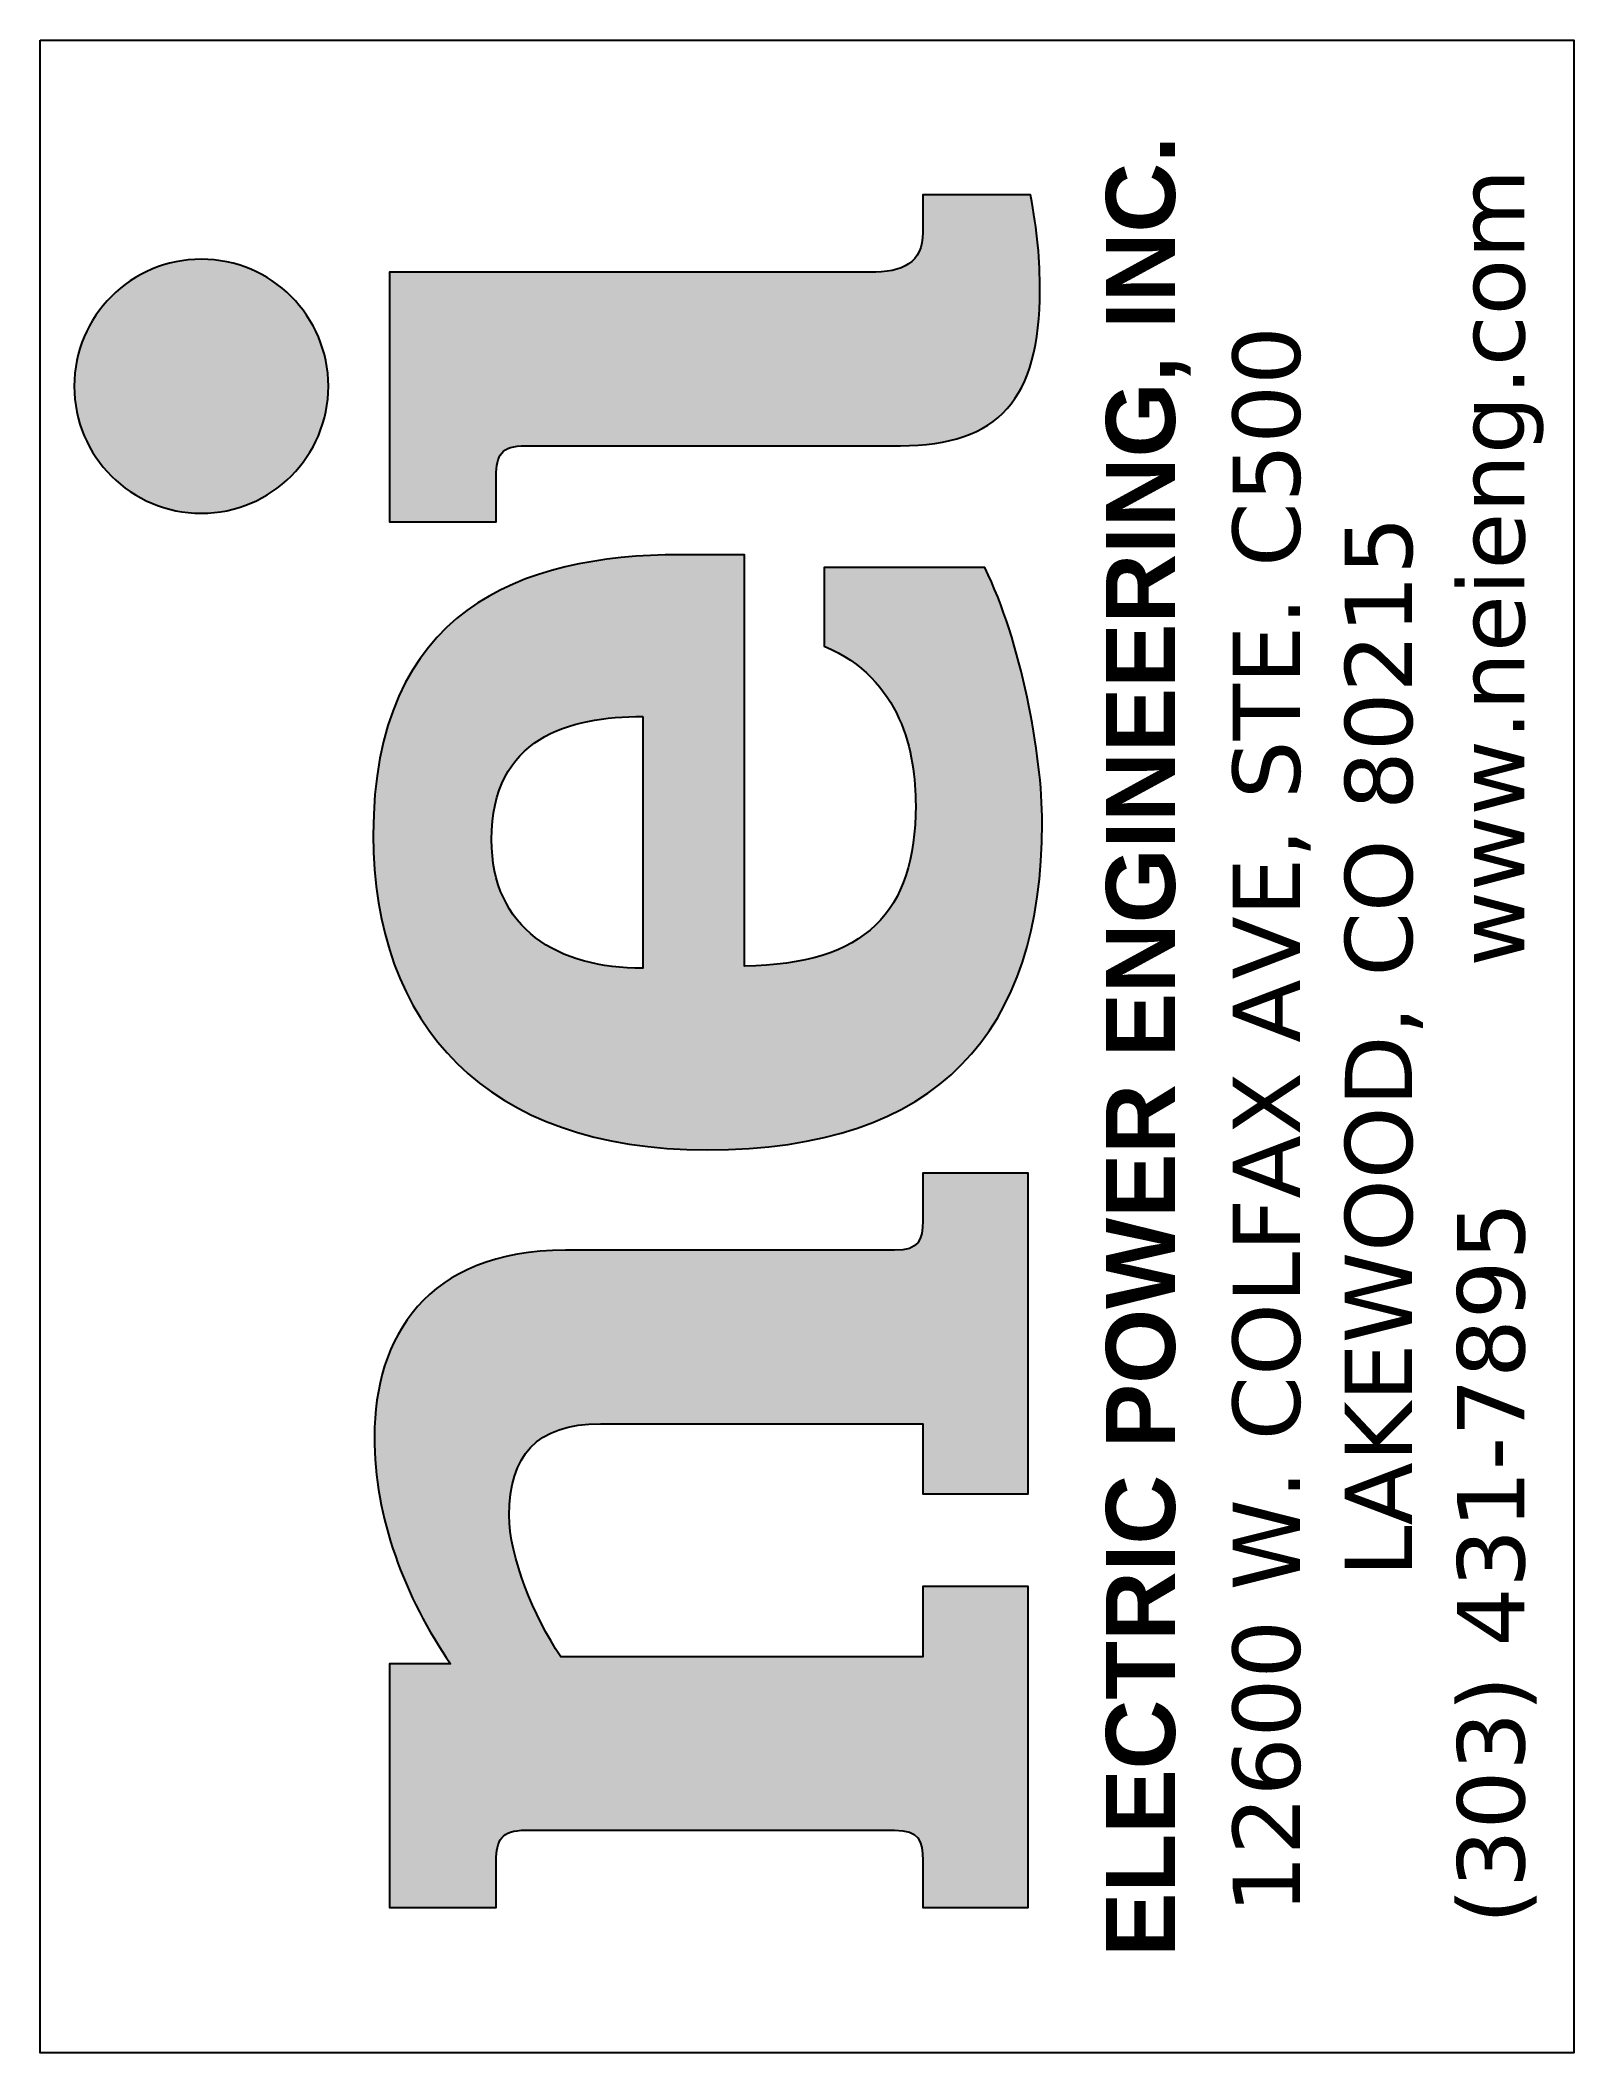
# Model space of a CAD drawing. Header units: feet. Extents: x 32.41 to 34.49, y 7.07 to 9.8.
import ezdxf

# ---------------------------------------------------------------- set-up
doc = ezdxf.new("R2010")
doc.units = ezdxf.units.FT
doc.header["$MEASUREMENT"] = 0
doc.layers.add('G-ANNO-TTBL', color=1, linetype='Continuous')

# ---------------------------------------------------------------- blocks, each defined once
blk = doc.blocks.new('nei-logo new')
at = {"layer": 'G-ANNO-TTBL', "true_color": 0xbd3b4b}
h = blk.add_hatch(color=15, dxfattribs=at)
h.dxf.hatch_style = 2
edge = h.paths.add_edge_path()
edge.add_spline(control_points=[(0.6955, 0.79), (0.6955, 0.8815), (0.7697, 0.9557), (0.8612, 0.9557), (0.9527, 0.9557), (1.0269, 0.8815), (1.0269, 0.79), (1.0269, 0.6985), (0.9527, 0.6243), (0.8612, 0.6243), (0.7697, 0.6243), (0.6955, 0.6985), (0.6955, 0.79)], knot_values=[0, 0, 0, 0, 1, 1, 1, 2, 2, 2, 3, 3, 3, 4, 4, 4, 4], degree=3, periodic=0)
h = blk.add_hatch(color=15, dxfattribs=at)
h.dxf.hatch_style = 2
edge = h.paths.add_edge_path()
edge.add_spline(control_points=[(-0.2658, -0.1142), (-0.2658, -0.1463), (-0.2521, -0.1509), (-0.2276, -0.1509), (-0.2276, -0.1509), (-0.165, -0.1509), (-0.165, -0.1509), (-0.165, -0.1509), (-0.165, -0.2884), (-0.165, -0.2884), (-0.165, -0.2884), (-0.5836, -0.2884), (-0.5836, -0.2884), (-0.5836, -0.2884), (-0.5836, -0.1509), (-0.5836, -0.1509), (-0.5836, -0.1509), (-0.492, -0.1509), (-0.492, -0.1509), (-0.492, -0.1509), (-0.492, 0.2693), (-0.492, 0.2693), (-0.492, 0.3534), (-0.5347, 0.3885), (-0.6112, 0.3885), (-0.6662, 0.3885), (-0.7426, 0.3564), (-0.796, 0.3213), (-0.796, 0.3213), (-0.796, -0.1509), (-0.796, -0.1509), (-0.796, -0.1509), (-0.7043, -0.1509), (-0.7043, -0.1509), (-0.7043, -0.1509), (-0.7043, -0.2884), (-0.7043, -0.2884), (-0.7043, -0.2884), (-1.123, -0.2884), (-1.123, -0.2884), (-1.123, -0.2884), (-1.123, -0.1509), (-1.123, -0.1509), (-1.123, -0.1509), (-1.0619, -0.1509), (-1.0619, -0.1509), (-1.0359, -0.1509), (-1.0222, -0.1463), (-1.0222, -0.1142), (-1.0222, -0.1142), (-1.0222, 0.3671), (-1.0222, 0.3671), (-1.0222, 0.3992), (-1.0359, 0.4053), (-1.0619, 0.4053), (-1.0619, 0.4053), (-1.123, 0.4053), (-1.123, 0.4053), (-1.123, 0.4053), (-1.123, 0.5444), (-1.123, 0.5444), (-1.123, 0.5444), (-0.8052, 0.5444), (-0.8052, 0.5444), (-0.8052, 0.5444), (-0.8052, 0.4649), (-0.8052, 0.4649), (-0.7181, 0.5245), (-0.6157, 0.5642), (-0.5088, 0.5642), (-0.3804, 0.5642), (-0.2658, 0.497), (-0.2658, 0.3152), (-0.2658, 0.3152), (-0.2658, -0.1142), (-0.2658, -0.1142)], knot_values=[0, 0, 0, 0, 1, 1, 1, 2, 2, 2, 3, 3, 3, 4, 4, 4, 5, 5, 5, 6, 6, 6, 7, 7, 7, 8, 8, 8, 9, 9, 9, 10, 10, 10, 11, 11, 11, 12, 12, 12, 13, 13, 13, 14, 14, 14, 15, 15, 15, 16, 16, 16, 17, 17, 17, 18, 18, 18, 19, 19, 19, 20, 20, 20, 21, 21, 21, 22, 22, 22, 23, 23, 23, 24, 24, 24, 25, 25, 25, 25], degree=3, periodic=0)
h = blk.add_hatch(color=15, dxfattribs=at)
h.dxf.hatch_style = 2
edge = h.paths.add_edge_path()
edge.add_spline(control_points=[(-0.1348, 0.1303), (-0.1348, 0.4191), (0.0286, 0.5657), (0.2762, 0.5657), (0.5695, 0.5657), (0.6414, 0.3732), (0.6414, 0.1654), (0.6414, 0.1654), (0.6414, 0.0814), (0.6414, 0.0814), (0.6414, 0.0814), (0.105, 0.0814), (0.105, 0.0814), (0.1066, -0.076), (0.1753, -0.1417), (0.3144, -0.1417), (0.3831, -0.1417), (0.4794, -0.1234), (0.5222, -0.0225), (0.5222, -0.0225), (0.6246, -0.0225), (0.6246, -0.0225), (0.6246, -0.0225), (0.6246, -0.2319), (0.6246, -0.2319), (0.5283, -0.2792), (0.3816, -0.3067), (0.2915, -0.3067), (0.0195, -0.3067), (-0.1348, -0.1723), (-0.1348, 0.1303)], knot_values=[0, 0, 0, 0, 1, 1, 1, 2, 2, 2, 3, 3, 3, 4, 4, 4, 5, 5, 5, 6, 6, 6, 7, 7, 7, 8, 8, 8, 9, 9, 9, 10, 10, 10, 10], degree=3, periodic=0)
edge = h.paths.add_edge_path()
edge.add_spline(control_points=[(0.4305, 0.2143), (0.4305, 0.3106), (0.403, 0.4114), (0.2701, 0.4114), (0.1524, 0.4114), (0.102, 0.3243), (0.102, 0.2143), (0.102, 0.2143), (0.4305, 0.2143), (0.4305, 0.2143)], knot_values=[0, 0, 0, 0, 1, 1, 1, 2, 2, 2, 3, 3, 3, 3], degree=3, periodic=0)
h = blk.add_hatch(color=15, dxfattribs=at)
h.dxf.hatch_style = 2
edge = h.paths.add_edge_path()
edge.add_spline(control_points=[(1.0618, -0.1509), (1.0618, -0.1509), (1.1107, -0.1509), (1.1107, -0.1509), (1.1107, -0.1509), (1.1107, -0.2915), (1.1107, -0.2915), (1.0648, -0.3006), (1.0236, -0.3037), (0.9869, -0.3037), (0.8448, -0.3037), (0.7837, -0.2502), (0.7837, -0.1218), (0.7837, -0.1218), (0.7837, 0.3671), (0.7837, 0.3671), (0.7837, 0.3992), (0.7714, 0.4053), (0.7439, 0.4053), (0.7439, 0.4053), (0.6844, 0.4053), (0.6844, 0.4053), (0.6844, 0.4053), (0.6844, 0.5444), (0.6844, 0.5444), (0.6844, 0.5444), (1.0098, 0.5444), (1.0098, 0.5444), (1.0098, 0.5444), (1.0098, -0.0821), (1.0098, -0.0821), (1.0098, -0.1249), (1.022, -0.1509), (1.0618, -0.1509)], knot_values=[0, 0, 0, 0, 1, 1, 1, 2, 2, 2, 3, 3, 3, 4, 4, 4, 5, 5, 5, 6, 6, 6, 7, 7, 7, 8, 8, 8, 9, 9, 9, 10, 10, 10, 11, 11, 11, 11], degree=3, periodic=0)
at = {"layer": 'Defpoints'}
blk.add_lwpolyline([(1.3125, 1), (1.3125, -1), (-1.3125, -1), (-1.3125, 1)], close=True, dxfattribs=at)
at = {"layer": 'G-ANNO-TTBL', "color": 15, "true_color": 0xbd3b4b}
for points, knots in [([(0.6955, 0.79), (0.6955, 0.8815), (0.7697, 0.9557), (0.8612, 0.9557), (0.9527, 0.9557), (1.0269, 0.8815), (1.0269, 0.79), (1.0269, 0.6985), (0.9527, 0.6243), (0.8612, 0.6243), (0.7697, 0.6243), (0.6955, 0.6985), (0.6955, 0.79)], [0, 0, 0, 0, 1, 1, 1, 2, 2, 2, 3, 3, 3, 4, 4, 4, 4]), ([(-0.2658, -0.1142), (-0.2658, -0.1463), (-0.2521, -0.1509), (-0.2276, -0.1509), (-0.2276, -0.1509), (-0.165, -0.1509), (-0.165, -0.1509), (-0.165, -0.1509), (-0.165, -0.2884), (-0.165, -0.2884), (-0.165, -0.2884), (-0.5836, -0.2884), (-0.5836, -0.2884), (-0.5836, -0.2884), (-0.5836, -0.1509), (-0.5836, -0.1509), (-0.5836, -0.1509), (-0.492, -0.1509), (-0.492, -0.1509), (-0.492, -0.1509), (-0.492, 0.2693), (-0.492, 0.2693), (-0.492, 0.3534), (-0.5347, 0.3885), (-0.6112, 0.3885), (-0.6662, 0.3885), (-0.7426, 0.3564), (-0.796, 0.3213), (-0.796, 0.3213), (-0.796, -0.1509), (-0.796, -0.1509), (-0.796, -0.1509), (-0.7043, -0.1509), (-0.7043, -0.1509), (-0.7043, -0.1509), (-0.7043, -0.2884), (-0.7043, -0.2884), (-0.7043, -0.2884), (-1.123, -0.2884), (-1.123, -0.2884), (-1.123, -0.2884), (-1.123, -0.1509), (-1.123, -0.1509), (-1.123, -0.1509), (-1.0619, -0.1509), (-1.0619, -0.1509), (-1.0359, -0.1509), (-1.0222, -0.1463), (-1.0222, -0.1142), (-1.0222, -0.1142), (-1.0222, 0.3671), (-1.0222, 0.3671), (-1.0222, 0.3992), (-1.0359, 0.4053), (-1.0619, 0.4053), (-1.0619, 0.4053), (-1.123, 0.4053), (-1.123, 0.4053), (-1.123, 0.4053), (-1.123, 0.5444), (-1.123, 0.5444), (-1.123, 0.5444), (-0.8052, 0.5444), (-0.8052, 0.5444), (-0.8052, 0.5444), (-0.8052, 0.4649), (-0.8052, 0.4649), (-0.7181, 0.5245), (-0.6157, 0.5642), (-0.5088, 0.5642), (-0.3804, 0.5642), (-0.2658, 0.497), (-0.2658, 0.3152), (-0.2658, 0.3152), (-0.2658, -0.1142), (-0.2658, -0.1142)], [0, 0, 0, 0, 1, 1, 1, 2, 2, 2, 3, 3, 3, 4, 4, 4, 5, 5, 5, 6, 6, 6, 7, 7, 7, 8, 8, 8, 9, 9, 9, 10, 10, 10, 11, 11, 11, 12, 12, 12, 13, 13, 13, 14, 14, 14, 15, 15, 15, 16, 16, 16, 17, 17, 17, 18, 18, 18, 19, 19, 19, 20, 20, 20, 21, 21, 21, 22, 22, 22, 23, 23, 23, 24, 24, 24, 25, 25, 25, 25]), ([(-0.1348, 0.1303), (-0.1348, 0.4191), (0.0286, 0.5657), (0.2762, 0.5657), (0.5695, 0.5657), (0.6414, 0.3732), (0.6414, 0.1654), (0.6414, 0.1654), (0.6414, 0.0814), (0.6414, 0.0814), (0.6414, 0.0814), (0.105, 0.0814), (0.105, 0.0814), (0.1066, -0.076), (0.1753, -0.1417), (0.3144, -0.1417), (0.3831, -0.1417), (0.4794, -0.1234), (0.5222, -0.0225), (0.5222, -0.0225), (0.6246, -0.0225), (0.6246, -0.0225), (0.6246, -0.0225), (0.6246, -0.2319), (0.6246, -0.2319), (0.5283, -0.2792), (0.3816, -0.3067), (0.2915, -0.3067), (0.0195, -0.3067), (-0.1348, -0.1723), (-0.1348, 0.1303)], [0, 0, 0, 0, 1, 1, 1, 2, 2, 2, 3, 3, 3, 4, 4, 4, 5, 5, 5, 6, 6, 6, 7, 7, 7, 8, 8, 8, 9, 9, 9, 10, 10, 10, 10]), ([(1.0618, -0.1509), (1.0618, -0.1509), (1.1107, -0.1509), (1.1107, -0.1509), (1.1107, -0.1509), (1.1107, -0.2915), (1.1107, -0.2915), (1.0648, -0.3006), (1.0236, -0.3037), (0.9869, -0.3037), (0.8448, -0.3037), (0.7837, -0.2502), (0.7837, -0.1218), (0.7837, -0.1218), (0.7837, 0.3671), (0.7837, 0.3671), (0.7837, 0.3992), (0.7714, 0.4053), (0.7439, 0.4053), (0.7439, 0.4053), (0.6844, 0.4053), (0.6844, 0.4053), (0.6844, 0.4053), (0.6844, 0.5444), (0.6844, 0.5444), (0.6844, 0.5444), (1.0098, 0.5444), (1.0098, 0.5444), (1.0098, 0.5444), (1.0098, -0.0821), (1.0098, -0.0821), (1.0098, -0.1249), (1.022, -0.1509), (1.0618, -0.1509)], [0, 0, 0, 0, 1, 1, 1, 2, 2, 2, 3, 3, 3, 4, 4, 4, 5, 5, 5, 6, 6, 6, 7, 7, 7, 8, 8, 8, 9, 9, 9, 10, 10, 10, 11, 11, 11, 11]), ([(0.4305, 0.2143), (0.4305, 0.3106), (0.403, 0.4114), (0.2701, 0.4114), (0.1524, 0.4114), (0.102, 0.3243), (0.102, 0.2143), (0.102, 0.2143), (0.4305, 0.2143), (0.4305, 0.2143)], [0, 0, 0, 0, 1, 1, 1, 2, 2, 2, 3, 3, 3, 3])]:
    blk.add_open_spline(points, degree=3, knots=knots, dxfattribs=at)
at = {"color": 7, "insert": (0, -0.3899), "char_height": 0.08785, "attachment_point": 2}
blk.add_mtext_dynamic_manual_height_columns('\\pxsm1.1,t29;{\\fArial|b1|i0|c0|p34;\\H1.02447x;ELECTRIC POWER ENGINEERING, INC.\\fVerdana|b0|i0|c0|p34;\\H0.97611x;\\W1.05;\\P\\psm1,qc;\\W1;12600 W. COLFAX AVE, STE. C500      LAKEWOOD, CO 80215\\P\\ptz;(303) 431-7895        www.neieng.com}', width=2.596253, gutter_width=1, heights=[0], dxfattribs=at)

msp = doc.modelspace()

# ---------------------------------------------------------------- block references
at = {"xscale": 1.041770890177757, "yscale": 1.041770890177757, "zscale": 1.041770890177757, "rotation": 90}
msp.add_blockref('nei-logo new', (33.4509, 8.437), dxfattribs=at)

doc.saveas('drawing.dxf')
